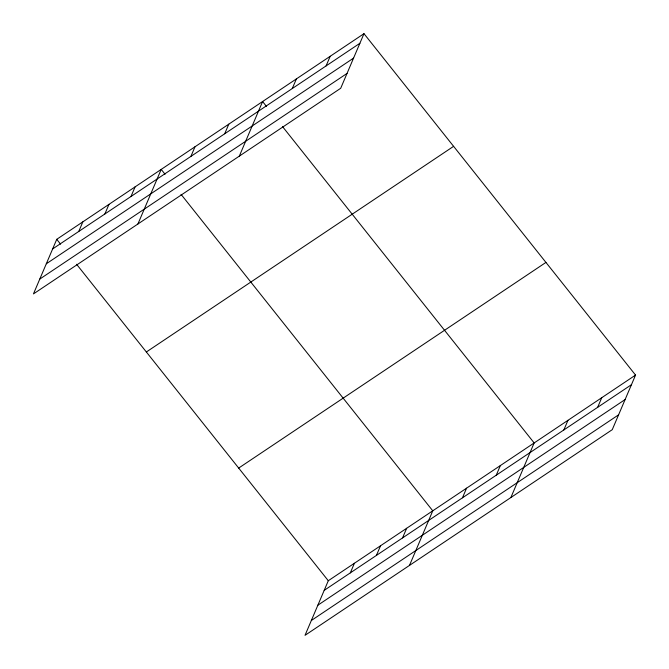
<?xml version="1.0" encoding="UTF-8"?>
<svg xmlns="http://www.w3.org/2000/svg" width="669" height="669" viewBox="0 0 669 669"><rect width="100%" height="100%" fill="white"/><g stroke="black" fill="none" stroke-linecap="round" stroke-linejoin="round"><path stroke-width="1" d="M363.986 33.667L56.74 239.326L33.45 293.917L340.705 88.266L363.986 33.667L635.55 375.083L612.26 429.674L305.014 635.333L328.295 580.734L635.55 375.083M78.75 231.466L82.856 221.84M104.866 213.98L108.972 204.363M130.982 196.502L135.088 186.877M137.914 223.998L161.204 169.399L165.042 174.224M190.899 156.404L194.997 146.779M224.692 133.775L228.798 124.158M239.31 156.128L262.599 101.529L266.438 106.363M292.286 88.534L296.392 78.909M326.087 65.913L330.193 56.288M350.313 572.881L354.419 563.256M376.43 555.395L380.536 545.779M402.546 537.918L406.652 528.293M409.478 565.414L432.768 510.815L181.048 194.345M462.455 497.811L466.561 488.194M496.256 475.191L500.362 465.565M510.873 497.544L534.155 442.945L282.435 126.483M563.85 429.95L567.956 420.324M597.651 407.329L601.749 397.704M52.634 248.943L359.88 43.293M46.303 263.787L353.55 58.128M39.78 279.082L347.035 73.423M146.352 351.986L453.607 146.335M238.682 468.074L545.937 262.415M324.197 590.359L631.444 384.7M317.867 605.202L625.114 399.544M311.344 620.489L618.591 414.839M56.74 239.326L60.578 244.152M76.584 264.272L328.295 580.734"/></g></svg>
